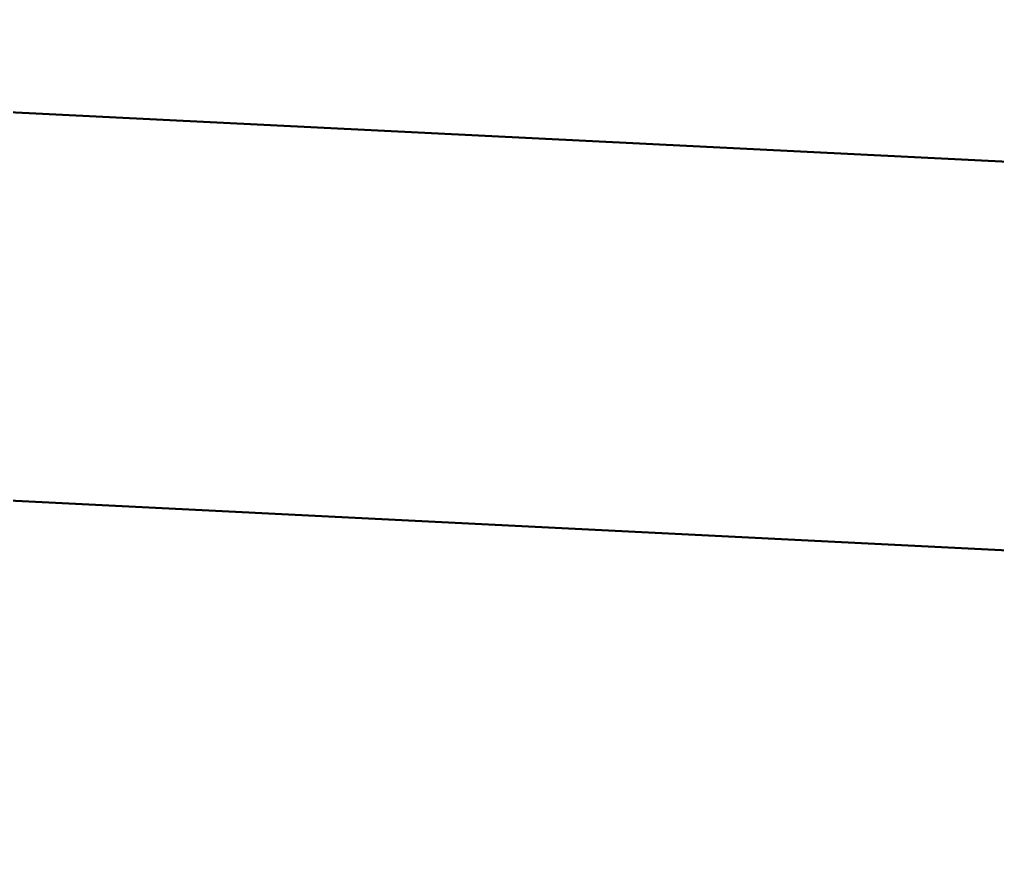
# Model space of a CAD drawing. Header units: metres. Extents: x 10 to 831, y 10 to 584.
# Drawn here: x 39.57 to 44.61, y 306 to 310.4 of the extents above; entities that cross this region are included whole.
import ezdxf

# ---------------------------------------------------------------- set-up
doc = ezdxf.new("R2010")
doc.units = ezdxf.units.M
doc.layers.add('CUT', color=7, linetype='Continuous', lineweight=50)
doc.layers.add('VIS', color=8, linetype='Continuous', lineweight=13)

msp = doc.modelspace()

# ---------------------------------------------------------------- linework, layer by layer
at = {"layer": 'CUT'}
for p, q in [((78, 308.002), (30, 310.402)), ((30, 308.402), (78, 306.002))]:
    msp.add_line(p, q, dxfattribs=at)
at = {"layer": 'VIS'}
for p, q in [((30, 310.402), (78, 308.002)), ((43.4832, 309.728), (32.3076, 310.2868)), ((38.0084, 310.0016), (40.426, 309.8808)), ((38.056, 309.9992), (41.654, 309.8192)), ((38.5016, 309.9768), (39.6016, 309.922)), ((38.892, 309.9576), (39.7136, 309.9164)), ((39.1236, 309.946), (40.122, 309.896)), ((39.1648, 309.9436), (39.764, 309.9136)), ((39.7048, 309.9168), (39.1968, 309.942)), ((39.2108, 309.9416), (39.6864, 309.9176)), ((39.2588, 309.9392), (41.3964, 309.832)), ((39.296, 309.9372), (42.2404, 309.79)), ((39.5772, 309.9232), (39.3776, 309.9332)), ((39.424, 309.9308), (39.6196, 309.9212)), ((39.5064, 309.9268), (39.6888, 309.9176)), ((39.5424, 309.9248), (39.7412, 309.9148)), ((39.5512, 309.9244), (39.7472, 309.9148)), ((39.552, 309.9244), (39.7316, 309.9156)), ((39.5748, 309.9232), (39.7744, 309.9132)), ((39.5756, 309.9232), (39.7676, 309.9136)), ((39.5772, 309.9232), (39.7772, 309.9132)), ((39.7772, 309.9132), (39.586, 309.9228)), ((39.588, 309.9228), (40.0344, 309.9004)), ((39.5924, 309.9224), (39.766, 309.9136)), ((39.6096, 309.9216), (39.8096, 309.9116)), ((39.8444, 309.9096), (39.6496, 309.9196)), ((39.6652, 309.9188), (40.2652, 309.8888)), ((39.6828, 309.918), (39.8508, 309.9096)), ((39.7012, 309.9168), (39.8996, 309.9072)), ((39.7048, 309.9168), (39.8744, 309.9084)), ((39.744, 309.9148), (39.92, 309.906)), ((39.9264, 309.9056), (39.754, 309.9144)), ((39.7692, 309.9136), (39.9684, 309.9036)), ((39.7708, 309.9136), (39.9656, 309.9036)), ((39.7772, 309.9132), (39.968, 309.9036)), ((39.8024, 309.912), (39.9568, 309.904)), ((39.8036, 309.912), (39.9692, 309.9036)), ((39.8104, 309.9116), (40.0016, 309.902)), ((39.8248, 309.9108), (39.9804, 309.9028)), ((40.0264, 309.9008), (39.8264, 309.9108)), ((39.8332, 309.9104), (40.0044, 309.9016)), ((39.8364, 309.91), (40.4264, 309.8808)), ((40.0572, 309.8992), (39.8572, 309.9092)), ((41.962, 309.804), (39.8924, 309.9072)), ((39.9016, 309.9068), (40.1012, 309.8968)), ((41.3096, 309.8364), (39.9216, 309.906)), ((39.9264, 309.9056), (40.0992, 309.8972)), ((39.9384, 309.9052), (40.138, 309.8952)), ((39.9388, 309.9052), (40.0852, 309.8976)), ((39.9464, 309.9048), (40.108, 309.8964)), ((40.1508, 309.8944), (39.9544, 309.9044)), ((39.9724, 309.9032), (40.5688, 309.8736)), ((39.9804, 309.9028), (40.142, 309.8948)), ((40.1812, 309.8928), (39.9876, 309.9028)), ((40.162, 309.894), (40.0036, 309.902)), ((40.006, 309.9016), (40.606, 309.8716)), ((40.0264, 309.9008), (40.2264, 309.8908)), ((40.0404, 309.9), (40.7916, 309.8624)), ((40.0444, 309.8996), (40.2444, 309.8896)), ((40.0512, 309.8996), (40.2512, 309.8896)), ((40.0572, 309.8992), (40.2572, 309.8892)), ((40.2404, 309.89), (40.0616, 309.8988)), ((40.266, 309.8888), (40.0664, 309.8988)), ((40.0804, 309.898), (42.1504, 309.7944)), ((40.6356, 309.8704), (40.0828, 309.898)), ((40.1076, 309.8968), (40.306, 309.8868)), ((40.1092, 309.8964), (40.7068, 309.8668)), ((40.12, 309.896), (41.1112, 309.8464)), ((40.1508, 309.8944), (40.3472, 309.8848)), ((40.1532, 309.8944), (40.7456, 309.8648)), ((40.3416, 309.8848), (40.1556, 309.8944)), ((40.162, 309.894), (40.3208, 309.886)), ((40.3244, 309.8856), (40.1636, 309.894)), ((40.3768, 309.8832), (40.1768, 309.8932)), ((40.3776, 309.8832), (40.178, 309.8932)), ((40.1812, 309.8928), (40.3748, 309.8832)), ((40.2104, 309.8916), (40.3704, 309.8836)), ((40.3828, 309.8828), (40.2132, 309.8912)), ((40.2148, 309.8912), (40.9728, 309.8532)), ((40.2296, 309.8904), (40.4272, 309.8808)), ((40.2404, 309.89), (40.4192, 309.8812)), ((40.4588, 309.8792), (40.2588, 309.8892)), ((40.266, 309.8888), (40.4656, 309.8788)), ((40.2672, 309.8888), (40.82, 309.8608)), ((40.27, 309.8884), (40.8088, 309.8616)), ((40.2708, 309.8884), (40.8552, 309.8592)), ((40.2856, 309.8876), (40.8844, 309.8576)), ((40.4896, 309.8776), (40.294, 309.8872)), ((40.3224, 309.886), (40.5128, 309.8764)), ((40.3416, 309.8848), (40.528, 309.8756)), ((40.5408, 309.8748), (40.35, 309.8844)), ((40.3548, 309.8844), (40.5228, 309.876)), ((40.374, 309.8832), (40.574, 309.8732)), ((40.3768, 309.8832), (40.5764, 309.8732)), ((40.3776, 309.8832), (40.5776, 309.8732)), ((40.3828, 309.8828), (40.552, 309.8744)), ((40.384, 309.8828), (40.5808, 309.8728)), ((40.5608, 309.874), (40.408, 309.8816)), ((40.4096, 309.8816), (40.6096, 309.8716)), ((40.4196, 309.8812), (40.574, 309.8732)), ((40.602, 309.872), (40.4196, 309.8812)), ((40.6176, 309.8712), (40.4448, 309.8796)), ((40.4468, 309.8796), (40.6024, 309.872)), ((40.4552, 309.8792), (40.6544, 309.8692)), ((40.4588, 309.8792), (40.6588, 309.8692)), ((40.4656, 309.8788), (40.6312, 309.8704)), ((40.4688, 309.8784), (41.4692, 309.8284)), ((40.4808, 309.878), (40.6296, 309.8704)), ((40.4896, 309.8776), (40.6848, 309.8676)), ((40.5004, 309.8768), (40.6568, 309.8692)), ((40.524, 309.8756), (40.6704, 309.8684)), ((40.5408, 309.8748), (40.732, 309.8656)), ((40.5492, 309.8744), (40.744, 309.8648)), ((40.5608, 309.874), (40.7136, 309.8664)), ((40.598, 309.872), (40.7936, 309.8624)), ((40.602, 309.872), (40.7848, 309.8628)), ((40.6176, 309.8712), (40.7904, 309.8624)), ((40.84, 309.86), (40.64, 309.87)), ((40.6856, 309.8676), (40.8684, 309.8584)), ((40.7004, 309.8668), (40.9, 309.8572)), ((40.7016, 309.8668), (41.802, 309.812)), ((40.7268, 309.8656), (40.9228, 309.856)), ((40.7292, 309.8656), (40.9216, 309.856)), ((40.7352, 309.8652), (40.934, 309.8552)), ((40.7356, 309.8652), (40.9352, 309.8552)), ((40.7372, 309.8652), (40.9372, 309.8552)), ((40.956, 309.854), (40.7624, 309.864)), ((40.7944, 309.8624), (41.6864, 309.8176)), ((40.8004, 309.862), (40.9768, 309.8532)), ((41.0132, 309.8512), (40.8184, 309.8612)), ((40.84, 309.86), (41.04, 309.85)), ((40.84, 309.86), (41.04, 309.85)), ((40.8512, 309.8596), (41.0512, 309.8496)), ((40.8904, 309.8576), (41.0888, 309.8476)), ((41.3992, 309.832), (40.8908, 309.8576)), ((40.9176, 309.856), (41.0792, 309.848)), ((41.134, 309.8452), (40.9352, 309.8552)), ((40.9484, 309.8544), (41.1096, 309.8464)), ((41.5496, 309.8244), (40.9504, 309.8544)), ((41.1132, 309.8464), (40.9548, 309.8544)), ((40.956, 309.854), (41.15, 309.8444)), ((40.9568, 309.854), (41.1476, 309.8448)), ((41.1772, 309.8432), (40.9772, 309.8532)), ((40.9964, 309.852), (41.8716, 309.8084)), ((41.0036, 309.852), (41.9504, 309.8044)), ((41.0104, 309.8516), (57.9816, 309.0028)), ((41.0268, 309.8508), (41.1948, 309.8424)), ((41.5212, 309.826), (41.0284, 309.8504)), ((41.2572, 309.8392), (41.0572, 309.8492)), ((41.2416, 309.84), (41.0708, 309.8484)), ((41.076, 309.8484), (41.5224, 309.826)), ((41.0864, 309.8476), (41.2728, 309.8384)), ((41.098, 309.8472), (41.2892, 309.8376)), ((41.1088, 309.8464), (41.2552, 309.8392)), ((41.1132, 309.8464), (41.272, 309.8384)), ((41.3048, 309.8368), (41.114, 309.8464)), ((41.3072, 309.8368), (41.1172, 309.846)), ((41.1276, 309.8456), (41.2932, 309.8372)), ((41.134, 309.8452), (41.3328, 309.8352)), ((41.3088, 309.8364), (41.136, 309.8452)), ((41.15, 309.8444), (41.7496, 309.8144)), ((41.1628, 309.844), (41.7624, 309.814)), ((41.1696, 309.8436), (41.3296, 309.8356)), ((41.1772, 309.8432), (41.3768, 309.8332)), ((41.192, 309.8424), (41.3728, 309.8332)), ((41.1928, 309.8424), (41.6856, 309.8176)), ((41.202, 309.842), (41.3732, 309.8332)), ((41.4148, 309.8312), (41.2172, 309.8412)), ((41.2416, 309.84), (41.412, 309.8316)), ((41.2444, 309.8396), (41.8444, 309.8096)), ((41.2516, 309.8396), (41.4508, 309.8296)), ((41.2572, 309.8392), (41.4572, 309.8292)), ((41.2968, 309.8372), (41.4952, 309.8272)), ((41.3048, 309.8368), (41.4956, 309.8272)), ((41.3072, 309.8368), (41.4972, 309.8272)), ((41.308, 309.8368), (41.5016, 309.8268)), ((41.3088, 309.8364), (41.4812, 309.828)), ((41.3276, 309.8356), (41.5224, 309.826)), ((41.3276, 309.8356), (41.5012, 309.8268)), ((41.3452, 309.8348), (41.4996, 309.8272)), ((41.3472, 309.8348), (41.5268, 309.8256)), ((41.958, 309.804), (41.3588, 309.834)), ((41.3636, 309.834), (41.9616, 309.804)), ((41.3796, 309.8332), (41.5352, 309.8252)), ((41.3992, 309.832), (41.5688, 309.8236)), ((41.4148, 309.8312), (41.6124, 309.8212)), ((41.4292, 309.8304), (42.0276, 309.8008)), ((41.6592, 309.8192), (41.4592, 309.8292)), ((41.6616, 309.8188), (41.4664, 309.8288)), ((41.4984, 309.8272), (41.6908, 309.8176)), ((41.5048, 309.8268), (41.6808, 309.818)), ((41.5108, 309.8264), (41.7064, 309.8168)), ((41.698, 309.8172), (41.5156, 309.8264)), ((42.1152, 309.7964), (41.526, 309.8256)), ((41.5304, 309.8256), (41.7292, 309.8156)), ((41.5364, 309.8252), (41.736, 309.8152)), ((41.5424, 309.8248), (42.2932, 309.7872)), ((41.5584, 309.824), (42.5576, 309.774)), ((41.566, 309.8236), (41.7628, 309.814)), ((41.7476, 309.8148), (41.5888, 309.8224)), ((41.6056, 309.8216), (41.8052, 309.8116)), ((41.6092, 309.8216), (41.8088, 309.8116)), ((41.6616, 309.8188), (41.8572, 309.8092)), ((41.6656, 309.8188), (42.266, 309.7888)), ((41.694, 309.8172), (41.8404, 309.81)), ((41.698, 309.8172), (41.8808, 309.808)), ((41.6988, 309.8172), (41.8668, 309.8088)), ((41.7028, 309.8168), (41.902, 309.8068)), ((41.7224, 309.816), (42.3116, 309.7864)), ((41.9292, 309.8056), (41.7304, 309.8156)), ((41.7308, 309.8156), (42.4892, 309.7776)), ((41.7476, 309.8148), (41.906, 309.8068)), ((41.9312, 309.8056), (41.7708, 309.8136)), ((41.9764, 309.8032), (41.7768, 309.8132)), ((41.7824, 309.8128), (42.3312, 309.7856)), ((41.7896, 309.8124), (41.9552, 309.8044)), ((41.7968, 309.812), (43.5916, 309.7224)), ((41.8028, 309.812), (41.9992, 309.802)), ((42.426, 309.7808), (41.826, 309.8108)), ((41.9996, 309.802), (41.8268, 309.8108)), ((41.836, 309.8104), (42.7752, 309.7632)), ((41.846, 309.8096), (42.4176, 309.7812)), ((42.0576, 309.7992), (41.8576, 309.8092)), ((42.0688, 309.7984), (41.8776, 309.808)), ((41.8828, 309.808), (42.4816, 309.778)), ((41.8888, 309.8076), (42.0504, 309.7996)), ((41.8984, 309.8072), (42.098, 309.7972)), ((42.0768, 309.798), (41.9076, 309.8068)), ((41.9152, 309.8064), (42.096, 309.7972)), ((41.916, 309.806), (42.0776, 309.798)), ((41.9196, 309.806), (42.918, 309.756)), ((42.1184, 309.796), (41.9248, 309.8056)), ((42.4796, 309.778), (41.9264, 309.8056)), ((41.9292, 309.8056), (42.128, 309.7956)), ((42.0888, 309.7976), (41.936, 309.8052)), ((41.9608, 309.804), (42.16, 309.794)), ((41.9624, 309.804), (42.4252, 309.7808)), ((41.9688, 309.8036), (42.1176, 309.796)), ((42.182, 309.7928), (41.9872, 309.8028)), ((41.9996, 309.802), (42.1724, 309.7932)), ((42.022, 309.8008), (42.1952, 309.7924)), ((42.026, 309.8008), (42.226, 309.7908)), ((42.0512, 309.7996), (42.2516, 309.7896)), ((42.0576, 309.7992), (42.2576, 309.7892)), ((42.0688, 309.7984), (42.2596, 309.7892)), ((42.0768, 309.798), (42.2464, 309.7896)), ((42.0796, 309.798), (42.278, 309.788)), ((42.0824, 309.798), (42.276, 309.788)), ((42.0888, 309.7976), (42.2416, 309.79)), ((42.09, 309.7976), (42.288, 309.7876)), ((42.1032, 309.7968), (42.294, 309.7872)), ((42.106, 309.7968), (42.3008, 309.7868)), ((42.1088, 309.7964), (44.246, 309.6896)), ((42.1108, 309.7964), (42.6636, 309.7688)), ((42.1184, 309.796), (42.3124, 309.7864)), ((42.1272, 309.7956), (42.3248, 309.7856)), ((42.1288, 309.7956), (42.6084, 309.7716)), ((42.3336, 309.7852), (42.1336, 309.7952)), ((42.3944, 309.7824), (42.1944, 309.7924)), ((42.2192, 309.7912), (42.414, 309.7812)), ((42.4592, 309.7792), (42.2592, 309.7892)), ((42.2676, 309.7888), (42.46, 309.7788)), ((42.2788, 309.788), (42.4252, 309.7808)), ((42.2944, 309.7872), (42.4904, 309.7776)), ((42.3708, 309.7836), (42.5388, 309.7752)), ((42.3944, 309.7824), (42.5944, 309.7724)), ((42.6004, 309.772), (42.4028, 309.782)), ((42.4248, 309.7808), (42.604, 309.7716)), ((42.6056, 309.7716), (42.4348, 309.7804)), ((42.446, 309.7796), (42.6452, 309.7696)), ((42.4516, 309.7796), (42.6172, 309.7712)), ((42.7244, 309.7656), (42.5256, 309.7756)), ((42.6988, 309.7672), (42.54, 309.7748)), ((42.5544, 309.7744), (42.75, 309.7644)), ((42.7572, 309.764), (42.5576, 309.774)), ((42.5616, 309.774), (42.7376, 309.7652)), ((42.5708, 309.7736), (42.742, 309.7648)), ((43.0936, 309.7472), (42.5852, 309.7728)), ((42.6004, 309.772), (42.798, 309.762)), ((42.6056, 309.7716), (42.776, 309.7632)), ((42.794, 309.7624), (42.6116, 309.7716)), ((42.6384, 309.77), (42.8192, 309.7612)), ((42.834, 309.7604), (42.6384, 309.77)), ((42.8328, 309.7604), (42.6416, 309.77)), ((42.6988, 309.7672), (42.8572, 309.7592)), ((42.8936, 309.7572), (42.6996, 309.7672)), ((42.716, 309.7664), (42.8892, 309.7576)), ((42.7228, 309.766), (42.9216, 309.756)), ((42.7244, 309.7656), (42.9232, 309.756)), ((42.748, 309.7648), (42.9448, 309.7548)), ((42.7548, 309.7644), (43.2628, 309.7388)), ((42.794, 309.7624), (42.9768, 309.7532)), ((42.8084, 309.7616), (43.0084, 309.7516)), ((42.8328, 309.7604), (43.0236, 309.7508)), ((42.834, 309.7604), (43.0292, 309.7504)), ((42.8448, 309.7596), (43.0448, 309.7496)), ((42.8516, 309.7596), (43.0516, 309.7496)), ((43.006, 309.7516), (42.8532, 309.7592)), ((42.8572, 309.7592), (43.0508, 309.7496)), ((42.86, 309.7592), (43.0216, 309.7508)), ((43.06, 309.7488), (42.8604, 309.7588)), ((42.8616, 309.7588), (43.0104, 309.7516)), ((42.864, 309.7588), (43.01, 309.7516)), ((42.884, 309.758), (43.0452, 309.7496)), ((42.8844, 309.7576), (43.0792, 309.748)), ((42.888, 309.7576), (43.3508, 309.7344)), ((42.8936, 309.7572), (43.0872, 309.7476)), ((42.902, 309.7568), (43.6876, 309.7176)), ((42.9348, 309.7552), (43.09, 309.7476)), ((43.1756, 309.7432), (42.9756, 309.7532)), ((43.594, 309.7224), (42.994, 309.7524)), ((42.9992, 309.752), (43.1556, 309.7444)), ((43.4932, 309.7272), (43.0004, 309.752)), ((43.64, 309.72), (43.04, 309.75)), ((43.0428, 309.75), (43.2108, 309.7416)), ((43.044, 309.7496), (43.7952, 309.7124)), ((43.06, 309.7488), (43.2596, 309.7392)), ((43.088, 309.7476), (43.5676, 309.7236)), ((43.096, 309.7472), (43.296, 309.7372)), ((43.154, 309.7444), (43.7508, 309.7144)), ((43.3504, 309.7344), (43.1556, 309.7444)), ((43.1612, 309.744), (43.7604, 309.714)), ((43.1648, 309.7436), (43.6576, 309.7192)), ((43.1716, 309.7436), (43.3716, 309.7336)), ((43.1756, 309.7432), (43.3752, 309.7332)), ((43.194, 309.7424), (43.394, 309.7324)), ((43.2048, 309.7416), (43.4048, 309.7316)), ((43.2424, 309.74), (43.4412, 309.73)), ((43.2452, 309.7396), (43.794, 309.7124)), ((43.2472, 309.7396), (43.702, 309.7168)), ((43.2492, 309.7396), (43.4404, 309.73)), ((43.2656, 309.7388), (43.442, 309.73)), ((43.2692, 309.7384), (43.4672, 309.7288)), ((43.2792, 309.738), (43.4776, 309.728)), ((43.2916, 309.7376), (44.1832, 309.6928)), ((43.2964, 309.7372), (43.4956, 309.7272)), ((43.3572, 309.734), (43.5564, 309.724)), ((43.3612, 309.734), (43.542, 309.7248)), ((43.3756, 309.7332), (43.5724, 309.7232)), ((43.9544, 309.7044), (43.4012, 309.732)), ((43.5964, 309.722), (43.4056, 309.7316)), ((43.4216, 309.7308), (43.6136, 309.7212)), ((43.4464, 309.7296), (44.3216, 309.686)), ((43.4488, 309.7296), (43.5952, 309.7224)), ((43.4568, 309.7292), (43.9032, 309.7068)), ((43.6596, 309.7192), (43.4596, 309.7292)), ((43.6172, 309.7212), (43.4644, 309.7288)), ((43.47, 309.7284), (43.666, 309.7188)), ((44.0796, 309.698), (43.4904, 309.7276)), ((43.65, 309.7196), (43.4916, 309.7276)), ((43.502, 309.7268), (43.6816, 309.718)), ((43.518, 309.726), (43.7168, 309.716)), ((43.534, 309.7252), (43.7336, 309.7152)), ((43.5876, 309.7228), (45.2616, 309.6388)), ((43.7856, 309.7128), (43.588, 309.7224)), ((43.5964, 309.722), (43.7876, 309.7128)), ((43.5976, 309.722), (43.7688, 309.7136)), ((43.7712, 309.7136), (43.6016, 309.722)), ((43.6172, 309.7212), (43.77, 309.7136)), ((43.6316, 309.7204), (43.8252, 309.7108)), ((43.64, 309.72), (43.84, 309.71)), ((43.64, 309.72), (43.84, 309.71)), ((43.65, 309.7196), (43.8084, 309.7116)), ((43.6516, 309.7196), (43.8516, 309.7096)), ((43.6552, 309.7192), (44.2236, 309.6908)), ((43.6596, 309.7192), (43.8596, 309.7092)), ((43.6628, 309.7188), (43.8576, 309.7092)), ((43.6664, 309.7188), (44.2664, 309.6888)), ((43.6868, 309.7176), (44.276, 309.688)), ((43.7064, 309.7168), (44.2984, 309.6872)), ((43.89, 309.7076), (43.7076, 309.7168)), ((43.7144, 309.7164), (43.8824, 309.708)), ((43.728, 309.7156), (43.9236, 309.706)), ((43.9316, 309.7056), (43.7316, 309.7156)), ((43.7508, 309.7144), (44.322, 309.686)), ((43.7712, 309.7136), (43.9408, 309.7048)), ((43.974, 309.7032), (43.774, 309.7132)), ((43.9748, 309.7032), (43.7752, 309.7132)), ((43.778, 309.7132), (43.9728, 309.7032)), ((43.9688, 309.7036), (43.7788, 309.7132)), ((43.7856, 309.7128), (43.9832, 309.7028)), ((44.0064, 309.7016), (43.8108, 309.7116)), ((43.8136, 309.7112), (43.968, 309.7036)), ((44.0256, 309.7008), (43.8256, 309.7108)), ((43.8312, 309.7104), (43.9928, 309.7024)), ((43.8516, 309.7096), (44.0132, 309.7012)), ((44.058, 309.6992), (43.858, 309.7092)), ((44.056, 309.6992), (43.862, 309.7088)), ((43.8676, 309.7088), (44.0232, 309.7008)), ((43.8788, 309.708), (44.478, 309.678)), ((43.89, 309.7076), (44.0728, 309.6984)), ((43.8948, 309.7072), (44.0944, 309.6972)), ((62.722, 308.766), (43.9076, 309.7068)), ((43.93, 309.7056), (44.1268, 309.6956)), ((43.9544, 309.7044), (44.1388, 309.6952)), ((43.9712, 309.7036), (44.1708, 309.6936)), ((43.974, 309.7032), (44.174, 309.6932)), ((43.9748, 309.7032), (44.1748, 309.6932)), ((44.0064, 309.7016), (44.2016, 309.692)), ((44.0256, 309.7008), (44.2256, 309.6908)), ((44.034, 309.7004), (44.4728, 309.6784)), ((44.056, 309.6992), (44.2496, 309.6896)), ((44.058, 309.6992), (44.258, 309.6892)), ((44.07, 309.6984), (44.67, 309.6684)), ((44.0724, 309.6984), (44.2704, 309.6884)), ((44.284, 309.6876), (44.1256, 309.6956)), ((44.7464, 309.6648), (44.1468, 309.6948)), ((44.3604, 309.684), (44.1696, 309.6936)), ((44.1908, 309.6924), (44.3828, 309.6828)), ((44.22, 309.6912), (44.3996, 309.682)), ((44.222, 309.6908), (44.8208, 309.6608)), ((44.4184, 309.6812), (44.2456, 309.6896)), ((44.2536, 309.6892), (44.4496, 309.6796)), ((44.4488, 309.6796), (44.2796, 309.688)), ((44.284, 309.6876), (44.4428, 309.68)), ((45.392, 309.6324), (44.3076, 309.6868)), ((44.3132, 309.6864), (44.512, 309.6764)), ((44.3224, 309.686), (44.4984, 309.6772)), ((44.5192, 309.676), (44.3244, 309.6856)), ((44.3328, 309.6852), (44.5328, 309.6752)), ((44.3468, 309.6848), (44.946, 309.6548)), ((44.3496, 309.6844), (44.4984, 309.6772)), ((44.3604, 309.684), (44.5512, 309.6744)), ((44.3672, 309.6836), (44.5268, 309.6756)), ((44.534, 309.6752), (44.3812, 309.6828)), ((44.3864, 309.6828), (44.5544, 309.6744)), ((44.3956, 309.6824), (44.5868, 309.6728)), ((44.4044, 309.6816), (44.604, 309.6716)), ((44.406, 309.6816), (44.6, 309.672)), ((44.4184, 309.6812), (44.5908, 309.6724)), ((44.4412, 309.68), (44.636, 309.6704)), ((44.4448, 309.6796), (44.6448, 309.6696)), ((44.4488, 309.6796), (44.6184, 309.6712)), ((44.4584, 309.6792), (44.6564, 309.6692)), ((44.4916, 309.6776), (45.0892, 309.6476)), ((44.4968, 309.6772), (44.9808, 309.6528)), ((44.5108, 309.6764), (44.7064, 309.6668)), ((44.512, 309.6764), (46.4612, 309.5788)), ((44.534, 309.6752), (44.6868, 309.6676)), ((44.7732, 309.6632), (44.5736, 309.6732)), ((30, 308.402), (78, 306.002)), ((40.146, 307.8948), (35.4492, 308.1296)), ((35.6232, 308.1208), (40.32, 307.886)), ((40.6464, 307.8696), (35.8972, 308.1072)), ((41.2588, 307.8392), (38.3148, 307.9864)), ((38.9516, 307.9544), (41.0212, 307.8508)), ((39.7588, 307.914), (38.9732, 307.9532)), ((40.8332, 307.8604), (39.1396, 307.9452)), ((39.7692, 307.9136), (39.1712, 307.9436)), ((40.3512, 307.8844), (39.3524, 307.9344)), ((39.5756, 307.9232), (39.3832, 307.9328)), ((39.596, 307.9224), (39.3988, 307.932)), ((39.9544, 307.9044), (39.4084, 307.9316)), ((39.6096, 307.9216), (39.41, 307.9316)), ((39.612, 307.9212), (39.4124, 307.9312)), ((39.588, 307.9228), (39.4392, 307.93)), ((39.7012, 307.9168), (39.5032, 307.9268)), ((39.7024, 307.9168), (39.5044, 307.9268)), ((40.5892, 307.8724), (39.5112, 307.9264)), ((39.6828, 307.918), (39.5148, 307.9264)), ((39.7048, 307.9168), (39.5356, 307.9252)), ((39.7708, 307.9136), (39.5764, 307.9232)), ((39.7772, 307.9132), (39.586, 307.9228)), ((39.8036, 307.912), (39.638, 307.92)), ((39.8024, 307.912), (39.6484, 307.9196)), ((39.8332, 307.9104), (39.662, 307.9188)), ((39.862, 307.9088), (39.6624, 307.9188)), ((39.8612, 307.9088), (39.6628, 307.9188)), ((39.6652, 307.9188), (40.7432, 307.8648)), ((40.162, 307.894), (39.6864, 307.9176)), ((39.9016, 307.9068), (39.702, 307.9168)), ((39.7048, 307.9168), (39.8744, 307.9084)), ((39.9412, 307.9048), (39.7424, 307.9148)), ((39.9448, 307.9048), (39.7448, 307.9148)), ((39.898, 307.9072), (39.7456, 307.9148)), ((39.9244, 307.9056), (39.748, 307.9144)), ((40.3224, 307.886), (39.7508, 307.9144)), ((39.9672, 307.9036), (39.7672, 307.9136)), ((39.7772, 307.9132), (39.968, 307.9036)), ((39.9388, 307.9052), (39.7928, 307.9124)), ((40.006, 307.9016), (39.806, 307.9116)), ((39.9804, 307.9028), (39.8192, 307.9112)), ((40.4264, 307.8808), (39.8264, 307.9108)), ((40.4416, 307.88), (39.8416, 307.91)), ((39.8444, 307.9096), (40.0392, 307.9)), ((39.8452, 307.9096), (40.3208, 307.886)), ((40.0572, 307.8992), (39.8572, 307.9092)), ((39.8612, 307.9088), (40.06, 307.8992)), ((39.862, 307.9088), (40.0616, 307.8988)), ((40.5076, 307.8768), (39.91, 307.9064)), ((39.9244, 307.9056), (40.1008, 307.8968)), ((39.9412, 307.9048), (40.14, 307.8948)), ((39.9464, 307.9048), (40.108, 307.8964)), ((40.5436, 307.8748), (39.9544, 307.9044)), ((39.9672, 307.9036), (40.1668, 307.8936)), ((40.45, 307.8796), (39.9744, 307.9032)), ((40.554, 307.8744), (40.0012, 307.902)), ((40.0264, 307.9008), (40.6264, 307.8708)), ((40.2296, 307.8904), (40.0332, 307.9004)), ((40.4808, 307.878), (40.0344, 307.9004)), ((40.2104, 307.8916), (40.0508, 307.8996)), ((40.2368, 307.89), (40.054, 307.8992)), ((40.3076, 307.8868), (40.1096, 307.8964)), ((41.1088, 307.8464), (40.1104, 307.8964)), ((40.7116, 307.8664), (40.1152, 307.8964)), ((40.6856, 307.8676), (40.1368, 307.8952)), ((40.3376, 307.8852), (40.1388, 307.8952)), ((40.3448, 307.8848), (40.1452, 307.8948)), ((40.1508, 307.8944), (40.74, 307.8648)), ((40.3448, 307.8848), (40.1524, 307.8944)), ((40.3664, 307.8836), (40.1664, 307.8936)), ((40.384, 307.8828), (40.1868, 307.8928)), ((40.3548, 307.8844), (40.1868, 307.8928)), ((40.9416, 307.8548), (40.1908, 307.8924)), ((40.4096, 307.8816), (40.2096, 307.8916)), ((40.4232, 307.8808), (40.2232, 307.8908)), ((40.2368, 307.89), (40.4196, 307.8812)), ((40.84, 307.86), (40.24, 307.89)), ((40.4468, 307.8796), (40.2912, 307.8876)), ((40.4656, 307.8788), (40.3, 307.8868)), ((40.504, 307.8768), (40.306, 307.8868)), ((40.5332, 307.8752), (40.3396, 307.8852)), ((40.3448, 307.8848), (40.944, 307.8548)), ((40.5408, 307.8748), (40.35, 307.8844)), ((40.548, 307.8744), (40.3508, 307.8844)), ((40.5492, 307.8744), (40.3548, 307.8844)), ((40.8144, 307.8612), (40.3564, 307.884)), ((40.8212, 307.8608), (40.3664, 307.8836)), ((41.1928, 307.8424), (40.3708, 307.8836)), ((41.4016, 307.832), (40.3776, 307.8832)), ((40.3968, 307.882), (40.9388, 307.8552)), ((40.598, 307.872), (40.4024, 307.882)), ((40.4232, 307.8808), (40.6232, 307.8708)), ((40.44, 307.88), (41.04, 307.85)), ((40.6292, 307.8704), (40.4496, 307.8796)), ((40.6304, 307.8704), (40.454, 307.8792)), ((40.66, 307.8688), (40.4604, 307.8788)), ((41.3464, 307.8348), (40.4712, 307.8784)), ((41.4804, 307.828), (40.4824, 307.878)), ((40.5004, 307.8768), (40.6568, 307.8692)), ((40.7268, 307.8656), (40.5308, 307.8756)), ((40.5352, 307.8752), (41.3568, 307.834)), ((40.5368, 307.8752), (41.1148, 307.8464)), ((40.5408, 307.8748), (40.732, 307.8656)), ((40.7216, 307.866), (40.552, 307.8744)), ((40.7676, 307.8636), (40.568, 307.8736)), ((40.728, 307.8656), (40.574, 307.8732)), ((40.758, 307.864), (40.5776, 307.8732)), ((40.8116, 307.8616), (40.612, 307.8716)), ((40.6304, 307.8704), (40.8068, 307.8616)), ((40.7964, 307.862), (40.6376, 307.87)), ((40.84, 307.86), (40.64, 307.87)), ((40.66, 307.8688), (40.8596, 307.8592)), ((41.6692, 307.8184), (40.6688, 307.8684)), ((41.202, 307.842), (40.6888, 307.8676)), ((40.8904, 307.8576), (40.6924, 307.8672)), ((40.8916, 307.8576), (40.6936, 307.8672)), ((40.7216, 307.866), (40.8908, 307.8576)), ((40.7356, 307.8652), (40.9352, 307.8552)), ((40.974, 307.8532), (40.7756, 307.8632)), ((40.9484, 307.8544), (40.7872, 307.8628)), ((40.7964, 307.862), (40.9548, 307.8544)), ((41.4008, 307.832), (40.8192, 307.8612)), ((40.84, 307.86), (41.04, 307.85)), ((41.0268, 307.8508), (40.8588, 307.8592)), ((41.4108, 307.8316), (40.8648, 307.8588)), ((41.0996, 307.8472), (40.9, 307.8572)), ((41.076, 307.8484), (40.9272, 307.8556)), ((41.5152, 307.8264), (40.9352, 307.8552)), ((41.1276, 307.8456), (40.962, 307.854)), ((41.1628, 307.844), (40.9632, 307.854)), ((40.974, 307.8532), (41.1724, 307.8432)), ((41.6056, 307.8216), (41.0056, 307.8516)), ((41.1696, 307.8436), (41.01, 307.8516)), ((41.192, 307.8424), (41.0112, 307.8516)), ((41.0132, 307.8512), (41.208, 307.8416)), ((41.2516, 307.8396), (41.0524, 307.8492)), ((41.2572, 307.8392), (41.0572, 307.8492)), ((41.222, 307.8408), (41.078, 307.848)), ((41.2968, 307.8372), (41.0988, 307.8472)), ((41.308, 307.8368), (41.114, 307.8464)), ((41.3048, 307.8368), (41.114, 307.8464)), ((41.1284, 307.8456), (41.7084, 307.8164)), ((41.3176, 307.836), (41.1328, 307.8452)), ((41.3276, 307.8356), (41.1332, 307.8452)), ((41.3328, 307.8352), (41.15, 307.8444)), ((41.3364, 307.8352), (41.16, 307.844)), ((41.3636, 307.834), (41.1644, 307.8436)), ((41.7064, 307.8168), (41.168, 307.8436)), ((41.9588, 307.804), (41.1732, 307.8432)), ((41.3804, 307.8328), (41.1848, 307.8428)), ((41.654, 307.8192), (41.1912, 307.8424)), ((41.3796, 307.8332), (41.2244, 307.8408)), ((41.3992, 307.832), (41.2296, 307.8404)), ((41.2572, 307.8392), (41.4572, 307.8292)), ((42.2116, 307.7916), (41.272, 307.8384)), ((41.4252, 307.8308), (41.2728, 307.8384)), ((42.2272, 307.7908), (41.2748, 307.8384)), ((41.494, 307.8272), (41.2964, 307.8372)), ((41.3048, 307.8368), (41.4956, 307.8272)), ((41.4984, 307.8272), (41.306, 307.8368)), ((41.4628, 307.8288), (41.3112, 307.8364)), ((41.5108, 307.8264), (41.3148, 307.8364)), ((42.3188, 307.786), (41.3204, 307.836)), ((41.5304, 307.8256), (41.3316, 307.8356)), ((41.3328, 307.8352), (41.5156, 307.8264)), ((41.3364, 307.8352), (41.5128, 307.8264)), ((41.5428, 307.8248), (41.3432, 307.8348)), ((41.5652, 307.8236), (41.3656, 307.8336)), ((41.566, 307.8236), (41.3688, 307.8336)), ((41.958, 307.804), (41.3752, 307.8332)), ((43.994, 307.7024), (41.3956, 307.8324)), ((41.3992, 307.832), (41.5688, 307.8236)), ((41.6092, 307.8216), (41.4092, 307.8316)), ((41.6116, 307.8216), (41.4116, 307.8316)), ((41.4628, 307.8288), (41.6144, 307.8212)), ((41.4636, 307.8288), (41.6632, 307.8188)), ((41.6588, 307.8192), (41.4748, 307.8284)), ((42.1012, 307.7968), (41.5036, 307.8268)), ((41.9688, 307.8036), (41.5224, 307.826)), ((41.6988, 307.8172), (41.5308, 307.8256)), ((41.5344, 307.8252), (41.7344, 307.8152)), ((42.0348, 307.8004), (41.5592, 307.824)), ((41.7676, 307.8136), (41.5692, 307.8236)), ((41.5692, 307.8236), (42.152, 307.7944)), ((42.034, 307.8004), (41.5792, 307.8232)), ((41.7476, 307.8148), (41.5888, 307.8224)), ((41.5956, 307.8224), (44.594, 307.6724)), ((41.7824, 307.8128), (41.5996, 307.822)), ((42.196, 307.7924), (41.606, 307.8216)), ((41.7896, 307.8124), (41.624, 307.8208)), ((41.8576, 307.8092), (41.658, 307.8192)), ((42.4436, 307.78), (41.6924, 307.8172)), ((41.8984, 307.8072), (41.6984, 307.8172)), ((41.9292, 307.8056), (41.7304, 307.8156)), ((41.9152, 307.8064), (41.7344, 307.8152)), ((41.9432, 307.8048), (41.7432, 307.8148)), ((41.7476, 307.8148), (41.906, 307.8068)), ((41.916, 307.8064), (41.7548, 307.8144)), ((41.9668, 307.8036), (41.7668, 307.8136)), ((41.7676, 307.8136), (41.966, 307.8036)), ((42.0228, 307.8008), (41.8228, 307.8108)), ((42.426, 307.7808), (41.826, 307.8108)), ((41.9864, 307.8028), (41.8404, 307.81)), ((42.4416, 307.78), (41.8416, 307.81)), ((42.0016, 307.802), (41.8464, 307.8096)), ((41.8472, 307.8096), (42.046, 307.7996)), ((42.0576, 307.7992), (41.8576, 307.8092)), ((41.8576, 307.8092), (42.0572, 307.7992)), ((42.042, 307.8), (41.8656, 307.8088)), ((42.058, 307.7992), (41.8728, 307.8084)), ((42.0688, 307.7984), (41.8776, 307.808)), ((42.0796, 307.798), (41.8816, 307.808)), ((42.0824, 307.798), (41.8888, 307.8076)), ((42.106, 307.7968), (41.9116, 307.8064)), ((42.0696, 307.7984), (41.9176, 307.806)), ((42.508, 307.7764), (41.9188, 307.806)), ((41.9292, 307.8056), (42.128, 307.7956)), ((42.1272, 307.7956), (41.93, 307.8056)), ((41.9432, 307.8048), (42.1428, 307.7948)), ((42.4488, 307.7796), (41.9692, 307.8036)), ((42.0228, 307.8008), (42.2228, 307.7908)), ((42.026, 307.8008), (42.626, 307.7708)), ((42.042, 307.8), (42.2188, 307.7912)), ((42.5708, 307.7736), (42.0576, 307.7992)), ((42.0576, 307.7992), (42.2576, 307.7892)), ((42.0688, 307.7984), (42.2596, 307.7892)), ((42.0696, 307.7984), (42.2212, 307.7908)), ((42.2676, 307.7888), (42.0752, 307.7984)), ((42.1152, 307.7964), (42.7044, 307.7668)), ((42.2708, 307.7884), (42.1168, 307.796)), ((42.3256, 307.7856), (42.1268, 307.7956)), ((42.182, 307.7928), (42.3764, 307.7832)), ((42.3416, 307.7848), (42.1888, 307.7924)), ((45.9924, 307.6024), (42.1944, 307.7924)), ((42.3708, 307.7836), (42.2028, 307.792)), ((42.2032, 307.792), (42.7448, 307.7648)), ((42.4112, 307.7816), (42.2112, 307.7916)), ((42.3816, 307.7828), (42.2232, 307.7908)), ((46.1152, 307.5964), (42.2296, 307.7904)), ((42.4248, 307.7808), (42.2452, 307.7896)), ((42.4288, 307.7804), (42.246, 307.7896)), ((42.4156, 307.7812), (42.2464, 307.7896)), ((42.8672, 307.7588), (42.3208, 307.786)), ((42.3336, 307.7852), (42.5332, 307.7752)), ((43.1648, 307.7436), (42.3428, 307.7848)), ((42.5544, 307.7744), (42.3588, 307.784)), ((42.3816, 307.7828), (42.54, 307.7748)), ((42.5644, 307.7736), (42.3836, 307.7828)), ((42.884, 307.758), (42.4, 307.782)), ((42.564, 307.774), (42.4152, 307.7812)), ((42.4156, 307.7812), (42.5852, 307.7728)), ((42.5716, 307.7736), (42.4252, 307.7808)), ((42.4288, 307.7804), (42.9768, 307.7532)), ((42.6416, 307.77), (42.4432, 307.78)), ((42.6384, 307.77), (42.4576, 307.7792)), ((42.6804, 307.768), (42.4828, 307.778)), ((42.6864, 307.7676), (42.4904, 307.7776)), ((43.096, 307.7472), (42.5, 307.7772)), ((42.5072, 307.7768), (43.3288, 307.7356)), ((42.676, 307.768), (42.5244, 307.7756)), ((42.7244, 307.7656), (42.5256, 307.7756)), ((63.204, 306.7416), (42.5292, 307.7756)), ((42.7416, 307.7648), (42.5416, 307.7748)), ((42.748, 307.7648), (42.5508, 307.7744)), ((43.1612, 307.744), (42.5616, 307.774)), ((42.7644, 307.7636), (42.5648, 307.7736)), ((43.4464, 307.7296), (42.5716, 307.7736)), ((42.748, 307.7644), (42.5716, 307.7736)), ((43.1324, 307.7452), (42.58, 307.7732)), ((42.8048, 307.7616), (42.6052, 307.7716)), ((42.8084, 307.7616), (42.6088, 307.7716)), ((42.7984, 307.762), (42.6132, 307.7712)), ((43.64, 307.72), (42.64, 307.77)), ((42.6416, 307.77), (42.8404, 307.76)), ((42.8328, 307.7604), (42.6416, 307.77)), ((42.8572, 307.7592), (42.6632, 307.7688)), ((42.8728, 307.7584), (42.6744, 307.7684)), ((42.8736, 307.7584), (42.6756, 307.7684)), ((42.676, 307.768), (42.828, 307.7608)), ((42.8844, 307.7576), (42.69, 307.7676)), ((43.2452, 307.7396), (42.6968, 307.7672)), ((42.7244, 307.7656), (42.9232, 307.756)), ((42.748, 307.7644), (42.9244, 307.7556)), ((43.3396, 307.7352), (42.758, 307.764)), ((43.3572, 307.734), (42.7592, 307.764)), ((42.7644, 307.7636), (42.9644, 307.7536)), ((42.9348, 307.7552), (42.7792, 307.7632)), ((42.7944, 307.7624), (45.3928, 307.6324)), ((42.9524, 307.7544), (42.8, 307.762)), ((42.8328, 307.7604), (43.0236, 307.7508)), ((43.0428, 307.75), (42.8748, 307.7584)), ((43.096, 307.7472), (42.8964, 307.7572)), ((43.9044, 307.7068), (42.906, 307.7568)), ((45.5752, 307.6232), (42.9172, 307.756)), ((43.0996, 307.7472), (42.9208, 307.756)), ((43.0936, 307.7472), (42.924, 307.7556)), ((43.408, 307.7316), (42.9284, 307.7556)), ((43.164, 307.744), (42.964, 307.7536)), ((43.1656, 307.7436), (42.9656, 307.7536)), ((43.1564, 307.744), (43.01, 307.7516)), ((43.2228, 307.7408), (43.0228, 307.7508)), ((44.3316, 307.6856), (43.0296, 307.7504)), ((43.64, 307.72), (43.04, 307.75)), ((43.5412, 307.7248), (43.0404, 307.75)), ((43.1964, 307.742), (43.0424, 307.75)), ((43.2424, 307.74), (43.0432, 307.75)), ((43.2576, 307.7392), (43.0576, 307.7492)), ((43.2792, 307.738), (43.0812, 307.748)), ((43.0936, 307.7472), (43.2628, 307.7388)), ((43.5504, 307.7244), (43.0956, 307.7472)), ((43.2964, 307.7372), (43.0972, 307.7472)), ((43.0996, 307.7472), (43.278, 307.738)), ((43.2828, 307.738), (43.1312, 307.7456)), ((43.1324, 307.7452), (43.3324, 307.7352)), ((43.6196, 307.7212), (43.144, 307.7448)), ((43.3328, 307.7352), (43.1744, 307.7432)), ((43.7508, 307.7144), (43.1792, 307.7432)), ((43.3612, 307.734), (43.1804, 307.7428)), ((43.6448, 307.7196), (43.1944, 307.7424)), ((43.2072, 307.7416), (43.7084, 307.7164)), ((43.9772, 307.7032), (43.2072, 307.7416)), ((43.2228, 307.7408), (43.4228, 307.7308)), ((43.24, 307.74), (43.84, 307.71)), ((43.24, 307.74), (43.84, 307.71)), ((43.8336, 307.7104), (43.254, 307.7392)), ((43.2576, 307.7392), (43.4576, 307.7292)), ((43.4716, 307.7284), (43.274, 307.7384)), ((43.47, 307.7284), (43.274, 307.7384)), ((43.876, 307.7084), (43.2772, 307.738)), ((43.454, 307.7292), (43.2776, 307.738)), ((43.4448, 307.7296), (43.2792, 307.738)), ((43.2828, 307.738), (43.4344, 307.7304)), ((43.4568, 307.7292), (43.308, 307.7368)), ((43.5196, 307.726), (43.3208, 307.736)), ((43.502, 307.7268), (43.3224, 307.736)), ((43.3328, 307.7352), (43.4916, 307.7276)), ((43.5412, 307.7248), (43.3412, 307.7348)), ((43.89, 307.7076), (43.342, 307.7348)), ((44.3472, 307.6848), (43.348, 307.7344)), ((45.9476, 307.6048), (43.35, 307.7344)), ((43.3504, 307.7344), (43.5452, 307.7248)), ((43.5384, 307.7252), (43.3536, 307.7344)), ((43.3612, 307.734), (43.8232, 307.7108)), ((43.8516, 307.7096), (43.368, 307.7336)), ((44.1592, 307.694), (43.3732, 307.7332)), ((43.5964, 307.722), (43.4056, 307.7316)), ((43.6084, 307.7216), (43.4084, 307.7316)), ((43.5976, 307.722), (43.4264, 307.7308)), ((43.6316, 307.7204), (43.438, 307.73)), ((43.4472, 307.7296), (44.0272, 307.7008)), ((43.454, 307.7292), (43.6304, 307.7204)), ((43.6628, 307.7188), (43.4684, 307.7284)), ((44.1012, 307.6968), (43.5088, 307.7264)), ((43.5196, 307.726), (43.7184, 307.716)), ((43.5248, 307.7256), (44.0728, 307.6984)), ((43.5412, 307.7248), (43.7408, 307.7148)), ((43.7144, 307.7164), (43.5464, 307.7248)), ((43.7688, 307.7136), (43.5724, 307.7232)), ((43.7416, 307.7148), (43.5952, 307.7224)), ((43.8036, 307.712), (43.6112, 307.7216)), ((43.6208, 307.7208), (43.8136, 307.7112)), ((43.8532, 307.7092), (43.6536, 307.7192)), ((44.122, 307.696), (43.6592, 307.7192)), ((44.2376, 307.69), (43.6852, 307.7176)), ((43.8676, 307.7088), (43.712, 307.7164)), ((43.8688, 307.7084), (43.716, 307.716)), ((43.93, 307.7056), (43.7328, 307.7152)), ((43.9636, 307.704), (43.7636, 307.714)), ((44.3232, 307.686), (43.7772, 307.7132)), ((44.4044, 307.6816), (43.8044, 307.7116)), ((44.0384, 307.7), (43.8396, 307.71)), ((44.4416, 307.68), (43.8416, 307.71)), ((43.8532, 307.7092), (44.0528, 307.6992)), ((44.058, 307.6992), (43.858, 307.7092)), ((44.062, 307.6988), (43.8636, 307.7088)), ((44.0632, 307.6988), (43.8648, 307.7088)), ((44.4724, 307.6784), (43.8832, 307.708)), ((44.3496, 307.6844), (43.9032, 307.7068)), ((44.0844, 307.6976), (43.9036, 307.7068)), ((44.1068, 307.6968), (43.9412, 307.7048)), ((43.9636, 307.704), (44.1632, 307.694)), ((44.16, 307.694), (43.9836, 307.7028)), ((44.1908, 307.6924), (43.9984, 307.702)), ((44.0256, 307.7008), (44.6256, 307.6708)), ((44.058, 307.6992), (44.258, 307.6892)), ((44.0796, 307.698), (44.6688, 307.6684)), ((44.2788, 307.688), (44.0936, 307.6972)), ((44.3132, 307.6864), (44.1144, 307.6964)), ((44.3144, 307.6864), (44.1156, 307.6964)), ((44.284, 307.6876), (44.1256, 307.6956)), ((44.3396, 307.6852), (44.14, 307.6952)), ((44.708, 307.6664), (44.1596, 307.694)), ((44.16, 307.694), (44.3364, 307.6852)), ((44.7624, 307.664), (44.1628, 307.694)), ((44.3644, 307.6836), (44.1648, 307.6936)), ((44.3264, 307.6856), (44.18, 307.6928)), ((44.7316, 307.6656), (44.1896, 307.6924)), ((44.3672, 307.6836), (44.2072, 307.6916)), ((44.4104, 307.6816), (44.2108, 307.6916)), ((44.406, 307.6816), (44.2124, 307.6912)), ((44.3864, 307.6828), (44.2184, 307.6912)), ((44.4256, 307.6808), (44.2256, 307.6908)), ((44.4412, 307.68), (44.2468, 307.6896)), ((44.8704, 307.6584), (44.27, 307.6884)), ((44.4688, 307.6784), (44.2704, 307.6884)), ((44.284, 307.6876), (44.4428, 307.68)), ((44.3144, 307.6864), (44.5132, 307.6764)), ((44.5108, 307.6764), (44.3152, 307.6864)), ((44.4796, 307.678), (44.3272, 307.6856)), ((44.4896, 307.6776), (44.334, 307.6852)), ((44.4968, 307.6772), (44.3356, 307.6852)), ((44.5452, 307.6748), (44.3468, 307.6848)), ((44.3704, 307.6836), (44.5508, 307.6744)), ((44.5792, 307.6732), (44.3996, 307.682)), ((46.478, 307.578), (44.4084, 307.6816)), ((44.6276, 307.6708), (44.4292, 307.6804)), ((44.986, 307.6528), (44.438, 307.68)), ((44.6516, 307.6696), (44.452, 307.6796)), ((44.9664, 307.6536), (44.4532, 307.6792)), ((44.658, 307.6692), (44.4604, 307.6788)), ((45.1148, 307.6464), (44.516, 307.6764)), ((44.5192, 307.676), (44.714, 307.6664)), ((45.112, 307.6464), (44.5208, 307.676)), ((45.1392, 307.6452), (44.54, 307.6752)), ((44.5452, 307.6748), (44.7436, 307.6648)), ((45.1592, 307.644), (44.5596, 307.674)), ((44.7392, 307.6652), (44.5848, 307.6728)), ((44.7688, 307.6636), (44.6036, 307.672))]:
    msp.add_line(p, q, dxfattribs=at)

doc.saveas('drawing.dxf')
